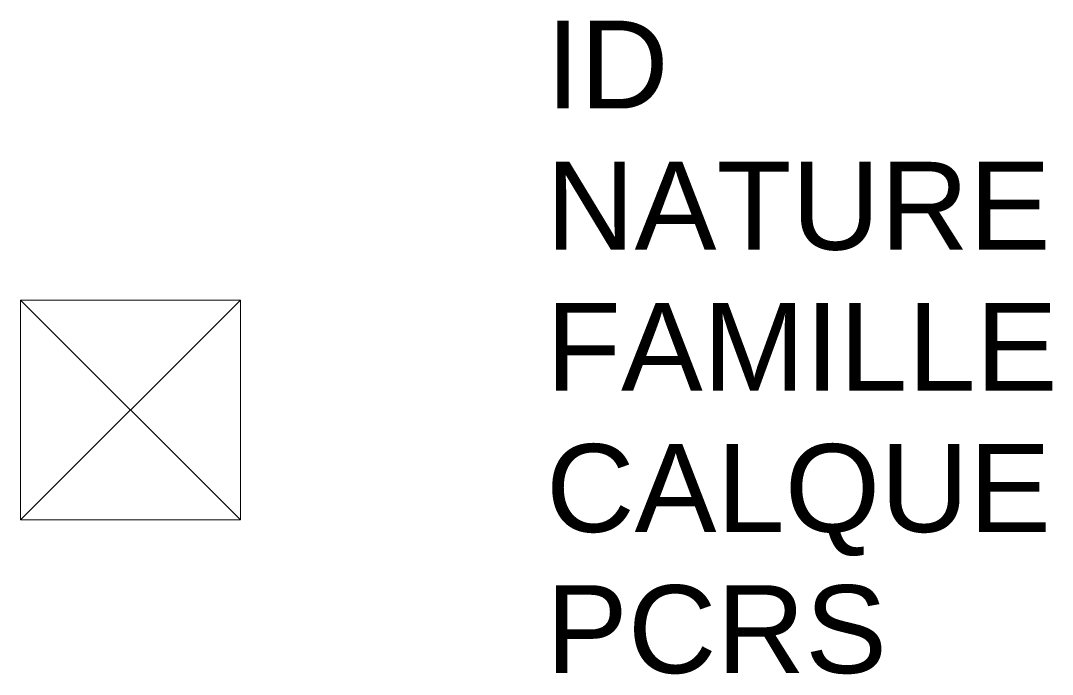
# Model space of a CAD drawing. Header units: metres. Extents: x 0 to 2.35, y -0.35 to 1.14.
import ezdxf

# ---------------------------------------------------------------- set-up
doc = ezdxf.new("R2010")
doc.units = ezdxf.units.M
doc.header["$LTSCALE"] = 2
doc.linetypes.add('Socle_Continu', pattern=[2.5, 2.5, 0])
doc.layers.add('TRANS_SCS', color=242, linetype='Socle_Continu', lineweight=13)
doc.styles.get("Standard").update_dxf_attribs({"font": 'arial.ttf'})

msp = doc.modelspace()

# ---------------------------------------------------------------- linework, layer by layer
at = {"layer": 'TRANS_SCS', "linetype": 'Socle_Continu'}
for p, q in [((0, 0.5), (0.5, 0.5)), ((0, 0), (0, 0.5)), ((0, 0), (0.5, 0.5)), ((0, 0.5), (0.5, 0)), ((0.5, 0.5), (0.5, 0)), ((0.5, 0), (0, 0))]:
    msp.add_line(p, q, dxfattribs=at)

# ---------------------------------------------------------------- texts
at = {"layer": 'TRANS_SCS', "linetype": 'Socle_Continu', "flags": 9}
for tag, p, s in [('ID', (1.1955, 0.9363), 'QP_1055'), ('NATURE', (1.1955, 0.615), 'Poteau Transport Urbain'), ('FAMILLE', (1.1955, 0.2937), 'Transport'), ('CALQUE', (1.1955, -0.0276), 'TRANS_SCS'), ('PCRS', (1.1955, -0.3488), 'HabillageSymbole')]:
    msp.add_attdef(tag, p, s, height=0.2, dxfattribs=at)

doc.saveas('drawing.dxf')
